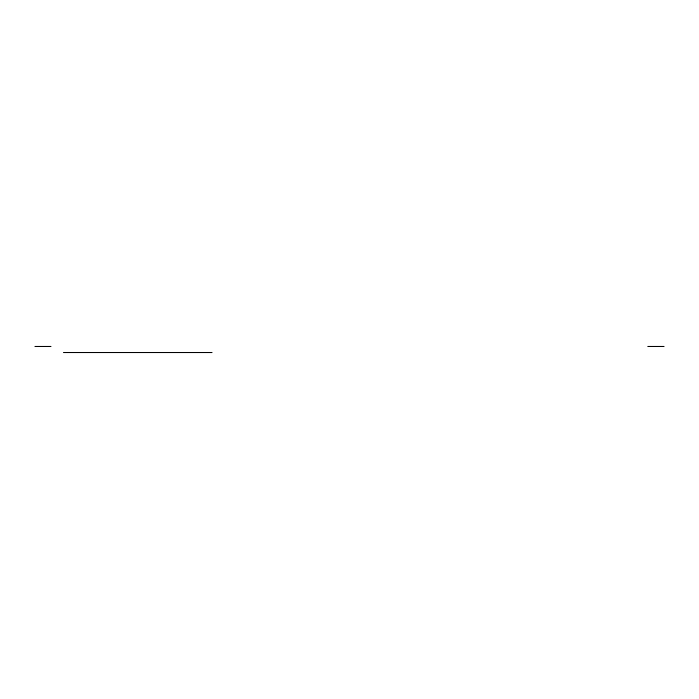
<?xml version="1.0" encoding="UTF-8"?>
<svg xmlns="http://www.w3.org/2000/svg" width="699" height="699" viewBox="0 0 699 699"><rect width="100%" height="100%" fill="white"/><g stroke="black" fill="none" stroke-linecap="round" stroke-linejoin="round"><path stroke-width="1.05" d="M34.95 346.477L50.966 346.477M647.798 346.477L664.05 346.477M63.478 352.523L212.033 352.523"/></g></svg>
